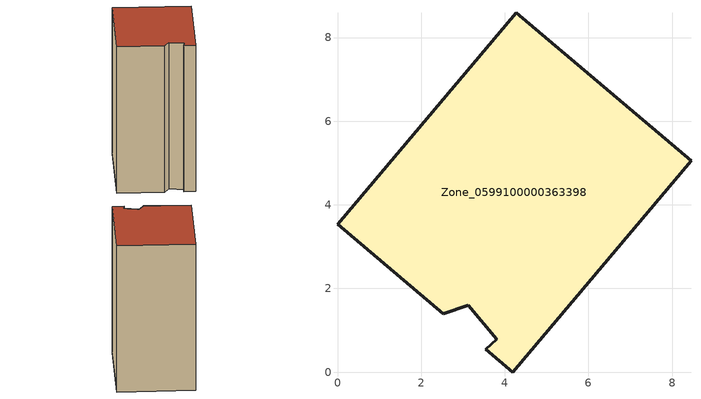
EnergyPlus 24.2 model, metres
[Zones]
Zone_0599100000363398
 floor ground (C_G): 3.8,0.79 3.12,1.6 2.53,1.4 0,3.53 4.27,8.59 8.45,5.06 4.18,0 3.54,0.54 z0.27
 wall outside (C_F): 4.18,0 8.45,5.06 4.27,8.59 0,3.53 2.53,1.4 3.12,1.6 3.8,0.79 3.54,0.54 4.18,0 z0.27:11.34
 roof outside (C_R): 3.12,1.6 3.8,0.79 3.54,0.54 4.18,0 8.45,5.06 4.27,8.59 0,3.53 2.53,1.4 z11.34
[BUILDING]
Pand.0599100000363398: North Axis=0; Terrain=City; Loads Convergence Tolerance Value=0.04; Temperature Convergence Tolerance Value=0.4; Solar Distribution=FullExterior; Maximum Number of Warmup Days=25; Minimum Number of Warmup Days=1
[Site:Location]
Rotterdam.The.Hague.AP_ZH_NLD Design_Conditions: Latitude=51.96; Longitude=4.45; Time Zone=1; Elevation=-4.5
[SITE:GROUNDTEMPERATURE:BUILDINGSURFACE]
18, 18, 18, 18, 18, 18, 18, 18, 18, 18, 18, 18
[MATERIAL] Thermal Absorptance=0.9; Solar Absorptance=0.7; Visible Absorptance=0.7
Name | Roughness | Thickness | Conductivity | Density | Specific Heat
G.TC.1992-2005 | MediumSmooth | 0.15 | 0.06 | 540 | 1210
F.TC.1992-2005 | Rough | 0.3 | 0.12 | 1920 | 840
R.TC.1992-2005 | MediumRough | 0.2 | 0.08 | 1500 | 1000
[CONSTRUCTION]
C_G: G.TC.1992-2005
C_F: F.TC.1992-2005
C_R: R.TC.1992-2005
[ZONE]
Zone_0599100000363398: Type=1; Multiplier=1; Ceiling Height=Autocalculate; Volume=Autocalculate; Floor Area=autocalculate; Part of Total Floor Area=Yes
[ZONEINFILTRATION:DESIGNFLOWRATE]
Infil_Zone_0599100000363398: Zone or ZoneList or Space or SpaceList=Zone_0599100000363398; Schedule=AlwaysOn; Design Flow Rate Calculation Method=Flow/Area; Flow Rate per Floor Area=0.0015; Constant Term Coefficient=1; Temperature Term Coefficient=0; Velocity Term Coefficient=0; Velocity Squared Term Coefficient=0
[HVACTEMPLATE:ZONE:IDEALLOADSAIRSYSTEM]
Zone_0599100000363398: Maximum Heating Supply Air Temperature=50; Minimum Cooling Supply Air Temperature=13; Maximum Heating Supply Air Humidity Ratio=0.0156; Minimum Cooling Supply Air Humidity Ratio=0.0077; Heating Limit=NoLimit; Cooling Limit=NoLimit; Dehumidification Control Type=ConstantSensibleHeatRatio; Cooling Sensible Heat Ratio=0.7; Dehumidification Setpoint=60; Humidification Control Type=None; Humidification Setpoint=30; Outdoor Air Method=None; Outdoor Air Flow Rate per Person=0.00944; Outdoor Air Flow Rate per Zone Floor Area=0; Outdoor Air Flow Rate per Zone=0; Demand Controlled Ventilation Type=None; Outdoor Air Economizer Type=NoEconomizer; Heat Recovery Type=None; Sensible Heat Recovery Effectiveness=0.7; Latent Heat Recovery Effectiveness=0.65
[ZONECONTROL:THERMOSTAT]
ThermostatControl_Zone_0599100000363398: Zone or ZoneList=Zone_0599100000363398; Control Type Schedule=DualSetpointControlType; Control 1=Thermostat_Zone_0599100000363398; Temperature Difference Between Cutout And Setpoint=0
[THERMOSTATSETPOINT:DUALSETPOINT]
Thermostat_Zone_0599100000363398: Heating Setpoint Temperature Schedule=HeatingSetpoint_Zone_0599100000363398; Cooling Setpoint Temperature Schedule=CoolingSetpoint_Zone_0599100000363398
[SCHEDULE:COMPACT]
HeatingSetpoint_Zone_0599100000363398: Through: 12/31, For: AllDays, Until: 24:00, 21
CoolingSetpoint_Zone_0599100000363398: Through: 12/31, For: AllDays, Until: 24:00, 24
DualSetpointControlType: Through: 12/31, For: AllDays, Until: 24:00, 4
AlwaysOn: Through: 12/31, For: AllDays, Until: 24:00, 1
